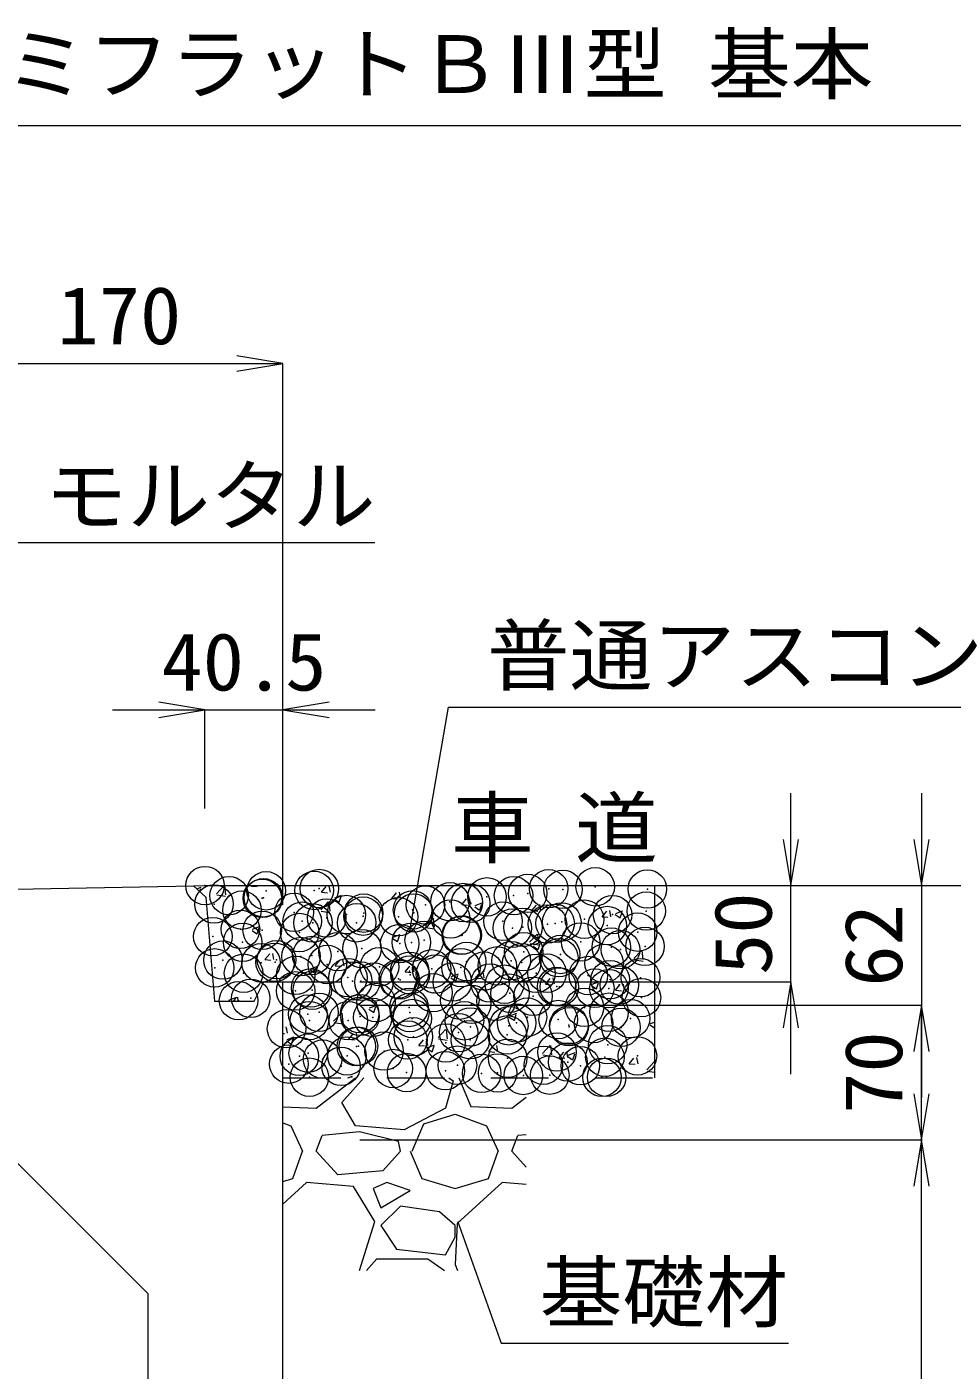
# Model space of a CAD drawing. Units: millimetres at full size. Extents: x 164402 to 209100, y 872507 to 885397.
# Drawn here: x 179080 to 179561, y 876263 to 876961 of the extents above; entities that cross this region are included whole.
import ezdxf
from ezdxf.enums import TextEntityAlignment as Align

# ---------------------------------------------------------------- set-up
doc = ezdxf.new("R2010")
doc.units = ezdxf.units.MM
doc.header["$LTSCALE"] = 40
doc.header["$PDMODE"] = 32
doc.header["$PDSIZE"] = 20
doc.linetypes.add('USER1', pattern=[1.35, 0.75, -0.6])
for name, color, linetype, lineweight in [('0_2', 7, 'Continuous', 13), ('ハッチング', 7, 'Continuous', 5), ('作業エリア', 11, 'Continuous', 13), ('寸法線', 7, 'Continuous', 13), ('本体', 2, 'Continuous', 13), ('補助線', 8, 'Continuous', 13)]:
    doc.layers.add(name, color=color, linetype=linetype, lineweight=lineweight)
doc.styles.add('ＭＳ 明朝', font='')
doc.styles.get('ＭＳ 明朝').set_extended_font_data('MS Mincho')

# ---------------------------------------------------------------- blocks, each defined once
blk = doc.blocks.new('open_arrow')
at = {"color": 0, "linetype": 'Continuous', "lineweight": -2}
blk.add_lwpolyline([(7.5, 1.25), (0, 0), (7.5, -1.25)], dxfattribs=at)

msp = doc.modelspace()

# ---------------------------------------------------------------- linework, layer by layer
at = {"layer": '0_2'}
for p, q in [((179166.41, 876514.39), (179172.41, 876514.5)), ((179172.41, 876514.5), (179405.91, 876514.5))]:
    msp.add_line(p, q, dxfattribs=at)
at = {"layer": '0_2', "linetype": 'USER1', "lineweight": 5}
for p, q in [((179212.91, 876464.5), (179405.91, 876464.5)), ((179212.91, 876414.5), (179405.91, 876414.5))]:
    msp.add_line(p, q, dxfattribs=at)
at = {"layer": 'ハッチング'}
for p, q in [((179168.21, 876512.76), (179170.4, 876513.6)), ((179169.68, 876511.44), (179170.18, 876512.93)), ((179178.3, 876510.28), (179182.26, 876514.41)), ((179178.62, 876509.61), (179183.14, 876508.91)), ((179183.25, 876509.63), (179182.69, 876514.46)), ((179196.52, 876514.23), (179196.75, 876514.5)), ((179196.52, 876514.22), (179199.56, 876513.95)), ((179201.15, 876514.24), (179201.11, 876514.5)), ((179232.96, 876511.04), (179235.41, 876513.96)), ((179232.96, 876511.03), (179235.99, 876510.76)), ((179237.59, 876511.06), (179237, 876514.24)), ((179239.85, 876508.17), (179243.41, 876509.53)), ((179269.4, 876507.85), (179271.84, 876510.77)), ((179274.03, 876507.87), (179273.44, 876511.05)), ((179232.52, 876501.87), (179236.48, 876506)), ((179237.47, 876501.22), (179236.9, 876506.05)), ((179239.56, 876507.52), (179242.08, 876505.82)), ((179242.16, 876505.79), (179243.19, 876508.86)), ((179269.39, 876507.84), (179272.43, 876507.57)), ((179305.83, 876504.67), (179308.28, 876507.58)), ((179305.83, 876504.65), (179308.87, 876504.39)), ((179310.46, 876504.68), (179309.88, 876507.86)), ((179312.56, 876503.45), (179315.09, 876501.75)), ((179312.86, 876504.1), (179316.41, 876505.46)), ((179315.16, 876501.72), (179316.19, 876504.79)), ((179342.27, 876501.48), (179344.72, 876504.4)), ((179346.9, 876501.49), (179346.31, 876504.68)), ((179232.84, 876501.2), (179237.35, 876500.5)), ((179286.73, 876493.47), (179290.69, 876497.59)), ((179291.68, 876492.81), (179291.12, 876497.64)), ((179342.27, 876501.46), (179345.3, 876501.2)), ((179378.71, 876498.29), (179381.16, 876501.21)), ((179378.71, 876498.28), (179381.74, 876498.01)), ((179383.34, 876498.3), (179382.75, 876501.49)), ((179385.57, 876499.38), (179388.1, 876497.68)), ((179385.86, 876500.03), (179389.42, 876501.4)), ((179388.17, 876497.65), (179389.2, 876500.72)), ((179196.87, 876491.14), (179199.4, 876489.43)), ((179197.17, 876491.78), (179200.72, 876493.15)), ((179199.47, 876489.41), (179200.5, 876492.48)), ((179270.17, 876487.71), (179273.73, 876489.08)), ((179272.48, 876485.34), (179273.51, 876488.41)), ((179287.05, 876492.79), (179291.57, 876492.09)), ((179340.95, 876485.06), (179344.91, 876489.18)), ((179345.9, 876484.41), (179345.34, 876489.23)), ((179269.88, 876487.07), (179272.41, 876485.36)), ((179341.27, 876484.39), (179345.79, 876483.68)), ((179342.89, 876483), (179345.41, 876481.29)), ((179343.18, 876483.65), (179346.74, 876485.01)), ((179345.49, 876481.27), (179346.52, 876484.34)), ((179203.57, 876476.02), (179206.02, 876478.94)), ((179203.57, 876476), (179206.61, 876475.74)), ((179208.2, 876476.03), (179207.62, 876479.22)), ((179240.01, 876472.83), (179242.46, 876475.75)), ((179244.64, 876472.84), (179244.05, 876476.03)), ((179395.17, 876476.65), (179399.12, 876480.77)), ((179395.48, 876475.98), (179400, 876475.28)), ((179400.11, 876476), (179399.55, 876480.82)), ((179227.2, 876470.68), (179229.72, 876468.98)), ((179227.49, 876471.33), (179231.05, 876472.69)), ((179229.8, 876468.95), (179230.83, 876472.02)), ((179240.01, 876472.82), (179243.04, 876472.55)), ((179276.44, 876469.64), (179278.89, 876472.56)), ((179276.44, 876469.63), (179279.48, 876469.36)), ((179281.08, 876469.66), (179280.49, 876472.84)), ((179300.5, 876467.26), (179304.05, 876468.63)), ((179302.8, 876464.89), (179303.83, 876467.95)), ((179312.88, 876466.45), (179315.33, 876469.37)), ((179317.51, 876466.47), (179316.93, 876469.65)), ((179300.2, 876466.61), (179302.73, 876464.91)), ((179312.88, 876466.44), (179315.92, 876466.17)), ((179349.32, 876463.27), (179350.35, 876464.5)), ((179349.32, 876463.25), (179352.35, 876462.99)), ((179350.35, 876464.5), (179351.77, 876466.19)), ((179353.72, 876464.5), (179353.36, 876466.47)), ((179353.95, 876463.28), (179353.72, 876464.5)), ((179373.21, 876462.55), (179375.74, 876460.84)), ((179373.5, 876463.19), (179376.91, 876464.5)), ((179375.81, 876460.82), (179376.84, 876463.89)), ((179376.91, 876464.5), (179377.06, 876464.56)), ((179385.76, 876460.08), (179388.2, 876463)), ((179390.39, 876460.09), (179389.8, 876463.28)), ((179184.81, 876454.94), (179188.36, 876456.31)), ((179187.06, 876454.5), (179188.99, 876456.51)), ((179187.76, 876454.5), (179188.14, 876455.64)), ((179189.66, 876454.5), (179189.42, 876456.56)), ((179385.75, 876460.06), (179388.79, 876459.8)), ((179239.25, 876443.98), (179243.21, 876448.1)), ((179244.2, 876443.33), (179243.64, 876448.15)), ((179257.52, 876450.23), (179260.05, 876448.53)), ((179257.81, 876450.88), (179261.37, 876452.24)), ((179260.12, 876448.5), (179261.15, 876451.57)), ((179330.82, 876446.81), (179334.37, 876448.17)), ((179333.13, 876444.43), (179334.16, 876447.5)), ((179212.91, 876440.54), (179213.07, 876440.73)), ((179215.25, 876437.82), (179214.66, 876441.01)), ((179239.57, 876443.31), (179244.09, 876442.61)), ((179293.47, 876435.57), (179297.43, 876439.7)), ((179298.42, 876434.92), (179297.86, 876439.75)), ((179330.53, 876446.16), (179333.05, 876444.46)), ((179403.53, 876442.09), (179405.91, 876440.49)), ((179403.82, 876442.74), (179405.91, 876443.54)), ((179212.91, 876437.59), (179213.65, 876437.53)), ((179214.84, 876433.85), (179217.36, 876432.14)), ((179215.13, 876434.49), (179218.69, 876435.86)), ((179217.44, 876432.12), (179218.47, 876435.19)), ((179247.05, 876434.6), (179250.09, 876434.34)), ((179247.06, 876434.62), (179249.51, 876437.54)), ((179251.69, 876434.63), (179251.1, 876437.82)), ((179283.49, 876431.43), (179285.94, 876434.35)), ((179288.12, 876431.45), (179287.54, 876434.63)), ((179293.79, 876434.9), (179298.3, 876434.2)), ((179283.49, 876431.42), (179286.53, 876431.15)), ((179287.84, 876429.78), (179290.37, 876428.07)), ((179288.13, 876430.42), (179291.69, 876431.79)), ((179290.44, 876428.05), (179291.47, 876431.12)), ((179319.93, 876428.24), (179322.38, 876431.16)), ((179319.93, 876428.23), (179322.97, 876427.96)), ((179324.56, 876428.26), (179323.97, 876431.44)), ((179347.69, 876427.16), (179351.64, 876431.29)), ((179348, 876426.49), (179352.52, 876425.79)), ((179352.63, 876426.51), (179352.07, 876431.34)), ((179356.37, 876425.06), (179358.82, 876427.97)), ((179361, 876425.07), (179360.41, 876428.25)), ((179360.85, 876425.71), (179363.37, 876424)), ((179361.14, 876426.35), (179364.7, 876427.72)), ((179363.45, 876423.98), (179364.48, 876427.05)), ((179356.37, 876425.04), (179359.4, 876424.78)), ((179392.8, 876421.87), (179395.25, 876424.79)), ((179392.8, 876421.85), (179395.84, 876421.59)), ((179397.44, 876421.88), (179396.85, 876425.07)), ((179401.9, 876418.76), (179405.86, 876422.88)), ((179230.25, 876398.74), (179250.66, 876414.5)), ((179243.46, 876401.78), (179254.91, 876414.5)), ((179246.66, 876414.5), (179249.01, 876415.4)), ((179248.71, 876414.5), (179248.79, 876414.73)), ((179301.37, 876412.96), (179297.31, 876398.74)), ((179299.15, 876414.5), (179301.37, 876412.96)), ((179304.31, 876414.5), (179310.52, 876399.75)), ((179402.22, 876418.08), (179405.91, 876417.51)), ((179331.85, 876398.74), (179339.36, 876404.54)), ((179212.91, 876399.56), (179230.25, 876398.74)), ((179250.57, 876389.59), (179243.46, 876401.78)), ((179297.31, 876398.74), (179275.97, 876387.56)), ((179310.52, 876399.75), (179331.85, 876398.74)), ((179212.91, 876391.14), (179217.05, 876389.59)), ((179280.04, 876376.38), (179286.13, 876390.61)), ((179286.13, 876390.61), (179302.39, 876395.69)), ((179302.39, 876395.69), (179318.65, 876389.59)), ((179217.05, 876389.59), (179223.14, 876376.38)), ((179230.25, 876376.38), (179233.3, 876384.51)), ((179252.61, 876386.54), (179233.3, 876384.51)), ((179275.97, 876387.56), (179250.57, 876389.59)), ((179272.93, 876381.46), (179252.61, 876386.54)), ((179318.65, 876389.59), (179324.74, 876376.38)), ((179331.85, 876376.38), (179334.9, 876384.51)), ((179339.36, 876384.98), (179334.9, 876384.51)), ((179273.94, 876376.38), (179272.93, 876381.46)), ((179218.06, 876362.16), (179223.14, 876376.38)), ((179241.43, 876364.19), (179230.25, 876376.38)), ((179273.94, 876376.38), (179264.8, 876366.22)), ((179279.02, 876376.38), (179285.12, 876362.16)), ((179319.66, 876362.16), (179324.74, 876376.38)), ((179339.36, 876368.19), (179331.85, 876376.38)), ((179264.8, 876366.22), (179241.43, 876364.19)), ((179212.91, 876360.64), (179218.06, 876362.16)), ((179225.17, 876360.13), (179212.91, 876348.93)), ((179249.56, 876358.1), (179225.17, 876360.13)), ((179260.73, 876339.81), (179249.56, 876358.1)), ((179266.83, 876360.13), (179259.72, 876357.08)), ((179259.72, 876357.08), (179263.78, 876346.92)), ((179263.78, 876346.92), (179279.02, 876356.06)), ((179279.02, 876356.06), (179266.83, 876360.13)), ((179285.12, 876362.16), (179302.39, 876357.08)), ((179302.39, 876357.08), (179319.66, 876362.16)), ((179326.77, 876360.13), (179303.41, 876338.79)), ((179339.36, 876359.08), (179326.77, 876360.13)), ((179273.94, 876347.94), (179263.78, 876337.78)), ((179294.26, 876344.89), (179273.94, 876347.94)), ((179302.39, 876337.78), (179294.26, 876344.89)), ((179252.63, 876314.49), (179260.73, 876339.81)), ((179263.78, 876337.78), (179271.91, 876325.58)), ((179303.41, 876338.79), (179302.39, 876317.46)), ((179302.39, 876331.68), (179302.39, 876337.78)), ((179297.31, 876322.54), (179302.39, 876331.68)), ((179271.91, 876325.58), (179297.31, 876322.54)), ((179256.34, 876314.49), (179261.75, 876320.5)), ((179261.75, 876320.5), (179288.17, 876320.5)), ((179288.17, 876320.5), (179296.85, 876314.49)), ((179302.39, 876317.46), (179303.64, 876314.49))]:
    msp.add_line(p, q, dxfattribs=at)
for p in [(179375.14, 876513.86), (179184.95, 876509.26), (179202.18, 876507.87), (179202.75, 876508.16), (179204.19, 876511.8), (179229.14, 876511.97), (179231.8, 876512.95), (179318.91, 876508.62), (179332.73, 876509.27), (179340.08, 876510.43), (179350.99, 876512.85), (179358.39, 876512.52), (179402.26, 876512.71), (179177.09, 876504.91), (179191.62, 876501.73), (179218.74, 876500.59), (179245.85, 876499.44), (179254.87, 876500.19), (179280.26, 876501.88), (179280.83, 876500.26), (179286.95, 876504.42), (179299.67, 876506.09), (179306.64, 876505.69), (179310.46, 876505.34), (179384.15, 876499.42), (179401.67, 876501.24), (179222.91, 876495.99), (179228.52, 876495.06), (179235.63, 876497.66), (179251.2, 876495.17), (179254.6, 876498.63), (179272.97, 876498.3), (179300.09, 876497.15), (179327.21, 876496), (179332.11, 876492.36), (179337.63, 876492.81), (179350.35, 876494.49), (179354.33, 876494.86), (179357.77, 876495.61), (179369.58, 876497.02), (179381.44, 876493.71), (179176.47, 876487.99), (179190.83, 876491.76), (179202.13, 876491.25), (179221.58, 876490.09), (179286.31, 876486.05), (179305.55, 876488.59), (179306.03, 876488.78), (179397.24, 876490.29), (179191.95, 876485), (179241.51, 876480.16), (179253.98, 876481.72), (179273.59, 876484.38), (179279.64, 876484.97), (179337.98, 876480.12), (179357.15, 876478.7), (179367.61, 876485.2), (179383.54, 876482.51), (179388.3, 876481.21), (179401.02, 876482.88), (179177.47, 876471.73), (179181.73, 876475.77), (179201.52, 876474.34), (179208.84, 876474.63), (179209.55, 876475.95), (179222.27, 876477.62), (179227.9, 876478.14), (179235.96, 876473.48), (179263.08, 876472.34), (179305.41, 876471.87), (179308.36, 876475.03), (179324.26, 876472.77), (179331.49, 876475.45), (179336.98, 876474.45), (179356.22, 876476.98), (179379.78, 876474.05), (179192.44, 876468.95), (179219.55, 876467.81), (179246.67, 876466.66), (179249.11, 876464.86), (179253.37, 876464.81), (179260.22, 876464.34), (179272.94, 876466.02), (179273.79, 876465.51), (179278.73, 876469.95), (179279.02, 876468.06), (179290.2, 876471.19), (179292.18, 876468.55), (179300.91, 876464.37), (179317.32, 876470.05), (179344.43, 876468.9), (179350.16, 876468.97), (179371.55, 876467.75), (179382.92, 876465.6), (179398.67, 876466.61), (179219.48, 876459.78), (179227.28, 876461.23), (179228.14, 876460.12), (179290.9, 876458.79), (179320.53, 876463.88), (179328.03, 876463.22), (179330.87, 876458.54), (179355.15, 876462.08), (179356.53, 876461.79), (179374.94, 876461.17), (179382.26, 876460.93), (179387.66, 876462.84), (179189.85, 876454.69), (179196.18, 876455.91), (179261.28, 876453.71), (179278.41, 876451.15), (179304.79, 876454.96), (179310.9, 876452.74), (179323.62, 876454.41), (179342.86, 876456.95), (179369.56, 876451.19), (179399.18, 876456.27), (179225.85, 876447.66), (179226.66, 876444.32), (179231.65, 876448.62), (179246.86, 876444.31), (179252.75, 876447.9), (179252.97, 876446.52), (179259.58, 876445.98), (179278.82, 876448.52), (179280.09, 876445.37), (179307.21, 876444.22), (179339.93, 876446.1), (179355.92, 876444.88), (179382.3, 876448.69), (179393.53, 876445.34), (179214.78, 876440.08), (179304.17, 876438.05), (179310.31, 876441.02), (179329.49, 876436.91), (179330.26, 876441.63), (179334.33, 876443.08), (179361.45, 876441.93), (179361.58, 876441.13), (179374.29, 876442.81), (179388.56, 876440.79), (179251.05, 876430.85), (179252.13, 876430.99), (179277.79, 876434.24), (179280.68, 876435.93), (179297.54, 876432.7), (179310.25, 876434.38), (179381.68, 876431.78), (179221.43, 876425.76), (179226.05, 876427.41), (179233.5, 876424.27), (179246.21, 876425.95), (179265.45, 876428.48), (179329.64, 876424.71), (179355.3, 876427.97), (179360.93, 876422.77), (179380.17, 876425.3), (179397.09, 876425.96), (179215.96, 876421.7), (179243.08, 876420.56), (179270.2, 876419.41), (179277.17, 876417.33), (179297.32, 876418.27), (179303.56, 876421.14), (179316.13, 876416.87), (179324.43, 876417.12), (179337.83, 876415.79), (179348.21, 876421.1), (179351.55, 876415.97), (179367.46, 876420.88), (179226.67, 876414.88), (179378.67, 876414.83), (179381.07, 876414.86)]:
    msp.add_point(p, dxfattribs=at)
at = {"layer": '作業エリア'}
msp.add_point((179172.41, 876514.5), dxfattribs=at)
at = {"layer": '寸法線'}
for p, q in [((179042.91, 876785.88), (179212.91, 876785.88)), ((179212.91, 876560.53), (179212.91, 876785.88)), ((179124.41, 876605.88), (179260.91, 876605.88)), ((179172.41, 876554.5), (179172.41, 876605.88)), ((179212.91, 876504.5), (179212.91, 876605.88)), ((179476.84, 876416.5), (179476.84, 876562.5)), ((179544.64, 876562.5), (179544.64, 876404.29)), ((179212.41, 876514.5), (179476.84, 876514.5)), ((179212.41, 876514.5), (179624.64, 876514.5)), ((179212.41, 876514.5), (179544.64, 876514.5)), ((179252.91, 876464.5), (179476.84, 876464.5)), ((179252.91, 876452.29), (179544.64, 876452.29)), ((179252.91, 876452.29), (179544.64, 876452.29)), ((179544.64, 876382.29), (179544.64, 876452.29)), ((179252.91, 876382.29), (179544.64, 876382.29)), ((179252.91, 876382.29), (179544.64, 876382.29)), ((179544.64, 875982.29), (179544.64, 876382.29))]:
    msp.add_line(p, q, dxfattribs=at)
at = {"layer": '寸法線', "lineweight": 9}
msp.add_lwpolyline([(179005.29, 876682.28), (179005.29, 876909.51), (179650.32, 876909.51)], dxfattribs=at)
at = {"layer": '寸法線'}
for points in [[(179050.41, 876512.29), (179069.06, 876692.89), (179260.66, 876692.89)], [(179278.86, 876490.99), (179298.86, 876607.25), (179577.55, 876607.25)], [(179303.75, 876339.75), (179326.28, 876276.59), (179475.54, 876276.59)]]:
    msp.add_lwpolyline(points, dxfattribs=at)
at = {"layer": '本体', "lineweight": 20}
for p, q in [((179063.1, 876512.39), (179166.41, 876514.39)), ((179212.91, 875912.29), (179212.91, 876464.5)), ((179062.91, 876382.29), (179142.91, 876302.29)), ((179142.91, 876076.32), (179142.91, 876302.29))]:
    msp.add_line(p, q, dxfattribs=at)
at = {"layer": '本体'}
for p, q in [((179166.41, 876514.39), (179172.91, 876508.52)), ((179172.91, 876508.52), (179177.41, 876454.5)), ((179197.91, 876454.5), (179202.91, 876464.5)), ((179202.91, 876464.5), (179212.91, 876464.5)), ((179177.41, 876454.5), (179197.91, 876454.5))]:
    msp.add_line(p, q, dxfattribs=at)
at = {"layer": '補助線'}
msp.add_line((179405.91, 876514.5), (179405.91, 876414.5), dxfattribs=at)
msp.add_point((179172.41, 876514.5), dxfattribs=at)

# ---------------------------------------------------------------- block references
at = {"layer": '寸法線'}
for p, xscale, yscale, rotation in [((179212.91, 876785.88), 3.2, 3.2, 180), ((179172.41, 876605.88), 3.2, 3.2, 180), ((179476.84, 876514.5), 3.2, 3.2, 90), ((179544.64, 876514.5), 3.2, 3.2, 90), ((179278.86, 876490.99), 0.16, 0.16, 80.2), ((179476.84, 876464.5), 3.2, 3.2, 270), ((179544.64, 876452.29), 3.2, 3.2, 270), ((179544.64, 876452.29), 3.2, 3.2, 270), ((179544.64, 876382.29), 3.2, 3.2, 90), ((179544.64, 876382.29), 3.2, 3.2, 270), ((179303.75, 876339.75), 0.16, 0.16, 289.6)]:
    msp.add_blockref('open_arrow', p, dxfattribs=dict(at, xscale=xscale, yscale=yscale, rotation=rotation))
at = {"layer": '寸法線', "xscale": 3.2, "yscale": 3.2}
msp.add_blockref('open_arrow', (179212.91, 876605.88), dxfattribs=at)

# ---------------------------------------------------------------- texts
at = {"layer": '0_2', "style": 'ＭＳ 明朝', "width": 1.05}
msp.add_text('車 道', height=30.02, dxfattribs=at).set_placement((179300.23, 876520.42), align=Align.BOTTOM_LEFT)
at = {"layer": '寸法線', "style": 'ＭＳ 明朝', "width": 1.05}
msp.add_text('セミフラットＢⅢ型 基本', height=30.02, dxfattribs=at).set_placement((179025.29, 876917.44), align=Align.BOTTOM_LEFT)
for s, p in [('170', (179127.91, 876810.88)), ('40.5', (179192.66, 876630.88))]:
    msp.add_text(s, height=30.02, dxfattribs=at).set_placement(p, align=Align.MIDDLE_CENTER)
for s, p in [('モルタル', (179089.06, 876732.15)), ('普通アスコン', (179318.86, 876649.08)), ('基礎材', (179346.28, 876318.08))]:
    msp.add_text(s, height=30.02, dxfattribs=at).set_placement(p, align=Align.TOP_LEFT)
for s, p in [('50', (179451.84, 876489.5)), ('62', (179519.64, 876483.39)), ('70', (179519.64, 876417.29))]:
    msp.add_text(s, height=30.02, rotation=90, dxfattribs=at).set_placement(p, align=Align.MIDDLE_CENTER)

doc.saveas('drawing.dxf')
